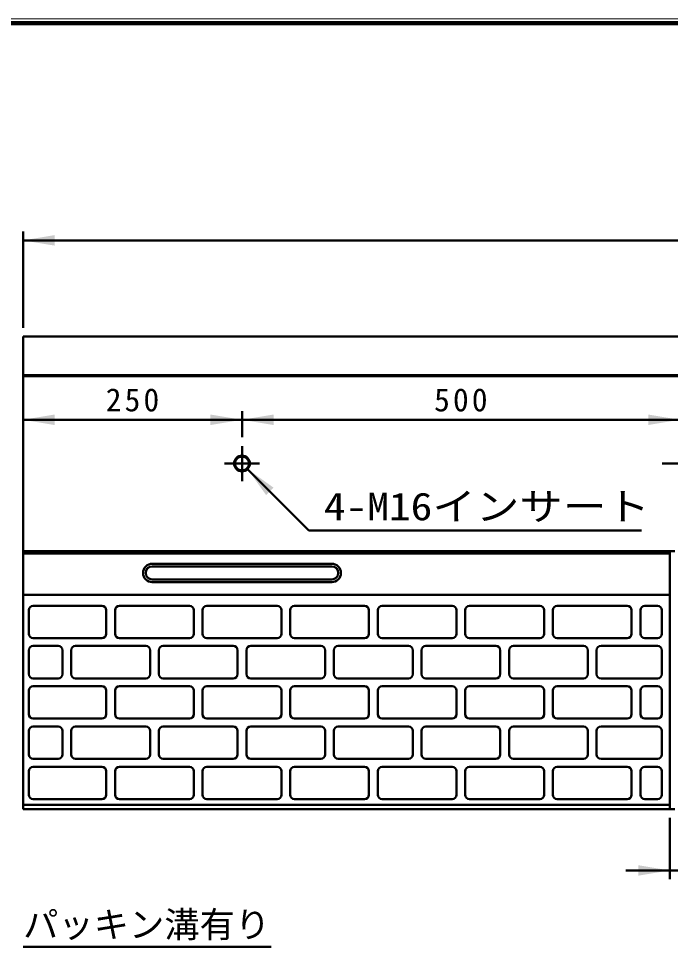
# Model space of a CAD drawing. Units: millimetres, scale not verified. Extents: x 100 to 4105, y 100 to 2870.
# Drawn here: x 1915 to 2659, y 1801 to 2870 of the extents above; entities that cross this region are included whole.
import ezdxf
from ezdxf.enums import TextEntityAlignment as Align

# ---------------------------------------------------------------- set-up
doc = ezdxf.new("R2010")
doc.units = ezdxf.units.MM
doc.header["$LTSCALE"] = 5
doc.linetypes.add('USER2', pattern=[13.4, 10, -1.2, 1, -1.2])
doc.layers.add('V-nasSTD', color=7, linetype='Continuous', lineweight=35)
doc.styles.add('ＭＳ ゴシック', font='')
doc.styles.get('ＭＳ ゴシック').set_extended_font_data('MS Gothic')

msp = doc.modelspace()

# ---------------------------------------------------------------- hatches: boundary and pattern name
at = {"layer": 'V-nasSTD'}
for points in [[(1956.172, 2622.691), (1920.172, 2616.691), (1956.172, 2610.691)], [(1956.172, 2417.691), (1920.172, 2411.691), (1956.172, 2405.691)], [(2134.172, 2405.691), (2170.172, 2411.691), (2134.172, 2417.691)], [(2206.172, 2417.691), (2170.172, 2411.691), (2206.172, 2405.691)], [(2634.172, 2405.691), (2670.172, 2411.691), (2634.172, 2417.691)], [(2206.234, 2334.114), (2176.536, 2355.327), (2197.749, 2325.628)], [(2622.672, 1890.691), (2658.672, 1896.691), (2622.672, 1902.691)]]:
    msp.add_hatch(color=256, dxfattribs=at).paths.add_polyline_path(points)

# ---------------------------------------------------------------- linework, layer by layer
at = {"layer": 'V-nasSTD', "lineweight": 100}
msp.add_line((4100, 2865), (105, 2865), dxfattribs=at)
at = {"layer": 'V-nasSTD', "lineweight": 50}
for p, q in [((1920.172, 2516.691), (1920.172, 2626.691)), ((1920.172, 2616.691), (3920.172, 2616.691)), ((1920.172, 2506.691), (1920.172, 1966.691)), ((3920.172, 2506.691), (1920.172, 2506.691)), ((2920.172, 2462.691), (1920.172, 2462.691)), ((2920.172, 2461.691), (1920.172, 2461.691)), ((2170.172, 2391.691), (2170.172, 2421.691)), ((1920.172, 2411.691), (2170.172, 2411.691)), ((2170.172, 2411.691), (2670.172, 2411.691)), ((2176.536, 2355.327), (2246.539, 2285.323)), ((2246.539, 2285.323), (2626.539, 2285.323)), ((2658.672, 2261.691), (1920.172, 2261.691)), ((2658.672, 2258.691), (1920.172, 2258.691)), ((2658.672, 2261.691), (2658.672, 1966.691)), ((2658.672, 2261.691), (2664.672, 2261.691)), ((2067.672, 2247.191), (2272.672, 2247.191)), ((2067.672, 2244.191), (2272.672, 2244.191)), ((2067.672, 2229.191), (2272.672, 2229.191)), ((2067.672, 2226.191), (2272.672, 2226.191)), ((1920.172, 2211.691), (2658.672, 2211.691)), ((1926.672, 2167.191), (1926.672, 2194.191)), ((1931.672, 2199.191), (2010.172, 2199.191)), ((2015.172, 2194.191), (2015.172, 2167.191)), ((2025.172, 2167.191), (2025.172, 2194.191)), ((2030.172, 2199.191), (2110.172, 2199.191)), ((2115.172, 2194.191), (2115.172, 2167.191)), ((2125.172, 2167.191), (2125.172, 2194.191)), ((2130.172, 2199.191), (2210.172, 2199.191)), ((2215.172, 2194.191), (2215.172, 2167.191)), ((2225.172, 2167.191), (2225.172, 2194.191)), ((2230.172, 2199.191), (2310.172, 2199.191)), ((2315.172, 2194.191), (2315.172, 2167.191)), ((2325.172, 2167.191), (2325.172, 2194.191)), ((2330.172, 2199.191), (2410.172, 2199.191)), ((2415.172, 2194.191), (2415.172, 2167.191)), ((2425.172, 2167.191), (2425.172, 2194.191)), ((2430.172, 2199.191), (2510.172, 2199.191)), ((2515.172, 2194.191), (2515.172, 2167.191)), ((2525.172, 2167.191), (2525.172, 2194.191)), ((2530.172, 2199.191), (2610.172, 2199.191)), ((2615.172, 2194.191), (2615.172, 2167.191)), ((2625.172, 2167.191), (2625.172, 2194.191)), ((2630.172, 2199.191), (2644.672, 2199.191)), ((2649.672, 2194.191), (2649.672, 2167.191)), ((2010.172, 2162.191), (1931.672, 2162.191)), ((2110.172, 2162.191), (2030.172, 2162.191)), ((2210.172, 2162.191), (2130.172, 2162.191)), ((2310.172, 2162.191), (2230.172, 2162.191)), ((2410.172, 2162.191), (2330.172, 2162.191)), ((2510.172, 2162.191), (2430.172, 2162.191)), ((2610.172, 2162.191), (2530.172, 2162.191)), ((2644.672, 2162.191), (2630.172, 2162.191)), ((1960.172, 2153.191), (1931.672, 2153.191)), ((2060.172, 2153.191), (1980.172, 2153.191)), ((2160.172, 2153.191), (2080.172, 2153.191)), ((2260.172, 2153.191), (2180.172, 2153.191)), ((2360.172, 2153.191), (2280.172, 2153.191)), ((2460.172, 2153.191), (2380.172, 2153.191)), ((2560.172, 2153.191), (2480.172, 2153.191)), ((2644.672, 2153.191), (2580.172, 2153.191)), ((1926.672, 2148.191), (1926.672, 2121.191)), ((1965.172, 2121.191), (1965.172, 2148.191)), ((1975.172, 2148.191), (1975.172, 2121.191)), ((2065.172, 2121.191), (2065.172, 2148.191)), ((2075.172, 2148.191), (2075.172, 2121.191)), ((2165.172, 2121.191), (2165.172, 2148.191)), ((2175.172, 2148.191), (2175.172, 2121.191)), ((2265.172, 2121.191), (2265.172, 2148.191)), ((2275.172, 2148.191), (2275.172, 2121.191)), ((2365.172, 2121.191), (2365.172, 2148.191)), ((2375.172, 2148.191), (2375.172, 2121.191)), ((2465.172, 2121.191), (2465.172, 2148.191)), ((2475.172, 2148.191), (2475.172, 2121.191)), ((2565.172, 2121.191), (2565.172, 2148.191)), ((2575.172, 2148.191), (2575.172, 2121.191)), ((2649.672, 2121.191), (2649.672, 2148.191)), ((1931.672, 2116.191), (1960.172, 2116.191)), ((2010.172, 2107.191), (1931.672, 2107.191)), ((1980.172, 2116.191), (2060.172, 2116.191)), ((2110.172, 2107.191), (2030.172, 2107.191)), ((2080.172, 2116.191), (2160.172, 2116.191)), ((2210.172, 2107.191), (2130.172, 2107.191)), ((2180.172, 2116.191), (2260.172, 2116.191)), ((2310.172, 2107.191), (2230.172, 2107.191)), ((2280.172, 2116.191), (2360.172, 2116.191)), ((2410.172, 2107.191), (2330.172, 2107.191)), ((2380.172, 2116.191), (2460.172, 2116.191)), ((2510.172, 2107.191), (2430.172, 2107.191)), ((2480.172, 2116.191), (2560.172, 2116.191)), ((2610.172, 2107.191), (2530.172, 2107.191)), ((2580.172, 2116.191), (2644.672, 2116.191)), ((2644.672, 2107.191), (2630.172, 2107.191)), ((1926.672, 2102.191), (1926.672, 2075.191)), ((2015.172, 2075.191), (2015.172, 2102.191)), ((2025.172, 2102.191), (2025.172, 2075.191)), ((2115.172, 2075.191), (2115.172, 2102.191)), ((2125.172, 2102.191), (2125.172, 2075.191)), ((2215.172, 2075.191), (2215.172, 2102.191)), ((2225.172, 2102.191), (2225.172, 2075.191)), ((2315.172, 2075.191), (2315.172, 2102.191)), ((2325.172, 2102.191), (2325.172, 2075.191)), ((2415.172, 2075.191), (2415.172, 2102.191)), ((2425.172, 2102.191), (2425.172, 2075.191)), ((2515.172, 2075.191), (2515.172, 2102.191)), ((2525.172, 2102.191), (2525.172, 2075.191)), ((2615.172, 2075.191), (2615.172, 2102.191)), ((2625.172, 2102.191), (2625.172, 2075.191)), ((2649.672, 2075.191), (2649.672, 2102.191)), ((1931.672, 2070.191), (2010.172, 2070.191)), ((2030.172, 2070.191), (2110.172, 2070.191)), ((2130.172, 2070.191), (2210.172, 2070.191)), ((2230.172, 2070.191), (2310.172, 2070.191)), ((2330.172, 2070.191), (2410.172, 2070.191)), ((2430.172, 2070.191), (2510.172, 2070.191)), ((2530.172, 2070.191), (2610.172, 2070.191)), ((2630.172, 2070.191), (2644.672, 2070.191)), ((1926.672, 2056.191), (1926.672, 2029.191)), ((1960.172, 2061.191), (1931.672, 2061.191)), ((1965.172, 2029.191), (1965.172, 2056.191)), ((1975.172, 2056.191), (1975.172, 2029.191)), ((2060.172, 2061.191), (1980.172, 2061.191)), ((2065.172, 2029.191), (2065.172, 2056.191)), ((2075.172, 2056.191), (2075.172, 2029.191)), ((2160.172, 2061.191), (2080.172, 2061.191)), ((2165.172, 2029.191), (2165.172, 2056.191)), ((2175.172, 2056.191), (2175.172, 2029.191)), ((2260.172, 2061.191), (2180.172, 2061.191)), ((2265.172, 2029.191), (2265.172, 2056.191)), ((2275.172, 2056.191), (2275.172, 2029.191)), ((2360.172, 2061.191), (2280.172, 2061.191)), ((2365.172, 2029.191), (2365.172, 2056.191)), ((2375.172, 2056.191), (2375.172, 2029.191)), ((2460.172, 2061.191), (2380.172, 2061.191)), ((2465.172, 2029.191), (2465.172, 2056.191)), ((2475.172, 2056.191), (2475.172, 2029.191)), ((2560.172, 2061.191), (2480.172, 2061.191)), ((2565.172, 2029.191), (2565.172, 2056.191)), ((2575.172, 2056.191), (2575.172, 2029.191)), ((2644.672, 2061.191), (2580.172, 2061.191)), ((2649.672, 2029.191), (2649.672, 2056.191)), ((1931.672, 2024.191), (1960.172, 2024.191)), ((1980.172, 2024.191), (2060.172, 2024.191)), ((2080.172, 2024.191), (2160.172, 2024.191)), ((2180.172, 2024.191), (2260.172, 2024.191)), ((2280.172, 2024.191), (2360.172, 2024.191)), ((2380.172, 2024.191), (2460.172, 2024.191)), ((2480.172, 2024.191), (2560.172, 2024.191)), ((2580.172, 2024.191), (2644.672, 2024.191)), ((1926.672, 2010.191), (1926.672, 1983.191)), ((2010.172, 2015.191), (1931.672, 2015.191)), ((2015.172, 1983.191), (2015.172, 2010.191)), ((2025.172, 2010.191), (2025.172, 1983.191)), ((2110.172, 2015.191), (2030.172, 2015.191)), ((2115.172, 1983.191), (2115.172, 2010.191)), ((2125.172, 2010.191), (2125.172, 1983.191)), ((2210.172, 2015.191), (2130.172, 2015.191)), ((2215.172, 1983.191), (2215.172, 2010.191)), ((2225.172, 2010.191), (2225.172, 1983.191)), ((2310.172, 2015.191), (2230.172, 2015.191)), ((2315.172, 1983.191), (2315.172, 2010.191)), ((2325.172, 2010.191), (2325.172, 1983.191)), ((2410.172, 2015.191), (2330.172, 2015.191)), ((2415.172, 1983.191), (2415.172, 2010.191)), ((2425.172, 2010.191), (2425.172, 1983.191)), ((2510.172, 2015.191), (2430.172, 2015.191)), ((2515.172, 1983.191), (2515.172, 2010.191)), ((2525.172, 2010.191), (2525.172, 1983.191)), ((2610.172, 2015.191), (2530.172, 2015.191)), ((2615.172, 1983.191), (2615.172, 2010.191)), ((2625.172, 2010.191), (2625.172, 1983.191)), ((2644.672, 2015.191), (2630.172, 2015.191)), ((2649.672, 1983.191), (2649.672, 2010.191)), ((1931.672, 1978.191), (2010.172, 1978.191)), ((2030.172, 1978.191), (2110.172, 1978.191)), ((2130.172, 1978.191), (2210.172, 1978.191)), ((2230.172, 1978.191), (2310.172, 1978.191)), ((2330.172, 1978.191), (2410.172, 1978.191)), ((2430.172, 1978.191), (2510.172, 1978.191)), ((2530.172, 1978.191), (2610.172, 1978.191)), ((2630.172, 1978.191), (2644.672, 1978.191)), ((1920.172, 1971.691), (2658.672, 1971.691)), ((1920.172, 1966.691), (2658.672, 1966.691)), ((2658.672, 1966.691), (2664.672, 1966.691)), ((2658.672, 1966.691), (2664.672, 1966.691)), ((2658.672, 1886.691), (2658.672, 1956.691)), ((2608.672, 1896.691), (2658.672, 1896.691)), ((2658.672, 1896.691), (2729.172, 1896.691)), ((1920.172, 1809.364), (2203.38, 1809.364))]:
    msp.add_line(p, q, dxfattribs=at)
at = {"layer": 'V-nasSTD', "linetype": 'USER2', "lineweight": 50}
for p, q in [((2170.172, 2381.691), (2170.172, 2341.691)), ((2150.172, 2361.691), (2190.172, 2361.691)), ((2650.172, 2361.691), (2690.172, 2361.691))]:
    msp.add_line(p, q, dxfattribs=at)
at = {"layer": 'V-nasSTD', "lineweight": 13}
msp.add_lwpolyline([(100, 100), (100, 2870), (4105, 2870), (4105, 100)], close=True, dxfattribs=at)
at = {"layer": 'V-nasSTD', "lineweight": 50}
for radius in [9, 8]:
    msp.add_circle((2170.172, 2361.691), radius, dxfattribs=at)
for centre, radius, start, end in [((2067.672, 2236.691), 10.5, 90, 270), ((2272.672, 2236.691), 10.5, 270, 90), ((2067.672, 2236.691), 7.5, 90, 270), ((2272.672, 2236.691), 7.5, 270, 90), ((1931.672, 2194.191), 5, 90, 180), ((2010.172, 2194.191), 5, 0, 90), ((2030.172, 2194.191), 5, 90, 180), ((2110.172, 2194.191), 5, 0, 90), ((2130.172, 2194.191), 5, 90, 180), ((2210.172, 2194.191), 5, 0, 90), ((2230.172, 2194.191), 5, 90, 180), ((2310.172, 2194.191), 5, 0, 90), ((2330.172, 2194.191), 5, 90, 180), ((2410.172, 2194.191), 5, 0, 90), ((2430.172, 2194.191), 5, 90, 180), ((2510.172, 2194.191), 5, 0, 90), ((2530.172, 2194.191), 5, 90, 180), ((2610.172, 2194.191), 5, 0, 90), ((2630.172, 2194.191), 5, 90, 180), ((2644.672, 2194.191), 5, 0, 90), ((1931.672, 2167.191), 5, 180, 270), ((2010.172, 2167.191), 5, 270, 0), ((2030.172, 2167.191), 5, 180, 270), ((2110.172, 2167.191), 5, 270, 0), ((2130.172, 2167.191), 5, 180, 270), ((2210.172, 2167.191), 5, 270, 0), ((2230.172, 2167.191), 5, 180, 270), ((2310.172, 2167.191), 5, 270, 0), ((2330.172, 2167.191), 5, 180, 270), ((2410.172, 2167.191), 5, 270, 0), ((2430.172, 2167.191), 5, 180, 270), ((2510.172, 2167.191), 5, 270, 0), ((2530.172, 2167.191), 5, 180, 270), ((2610.172, 2167.191), 5, 270, 0), ((2630.172, 2167.191), 5, 180, 270), ((2644.672, 2167.191), 5, 270, 0), ((1931.672, 2148.191), 5, 90, 180), ((1960.172, 2148.191), 5, 0, 90), ((1980.172, 2148.191), 5, 90, 180), ((2060.172, 2148.191), 5, 0, 90), ((2080.172, 2148.191), 5, 90, 180), ((2160.172, 2148.191), 5, 0, 90), ((2180.172, 2148.191), 5, 90, 180), ((2260.172, 2148.191), 5, 0, 90), ((2280.172, 2148.191), 5, 90, 180), ((2360.172, 2148.191), 5, 0, 90), ((2380.172, 2148.191), 5, 90, 180), ((2460.172, 2148.191), 5, 0, 90), ((2480.172, 2148.191), 5, 90, 180), ((2560.172, 2148.191), 5, 0, 90), ((2580.172, 2148.191), 5, 90, 180), ((2644.672, 2148.191), 5, 0, 90), ((1931.672, 2121.191), 5, 180, 270), ((1960.172, 2121.191), 5, 270, 0), ((1980.172, 2121.191), 5, 180, 270), ((2060.172, 2121.191), 5, 270, 0), ((2080.172, 2121.191), 5, 180, 270), ((2160.172, 2121.191), 5, 270, 0), ((2180.172, 2121.191), 5, 180, 270), ((2260.172, 2121.191), 5, 270, 0), ((2280.172, 2121.191), 5, 180, 270), ((2360.172, 2121.191), 5, 270, 0), ((2380.172, 2121.191), 5, 180, 270), ((2460.172, 2121.191), 5, 270, 0), ((2480.172, 2121.191), 5, 180, 270), ((2560.172, 2121.191), 5, 270, 0), ((2580.172, 2121.191), 5, 180, 270), ((2644.672, 2121.191), 5, 270, 0), ((1931.672, 2102.191), 5, 90, 180), ((2010.172, 2102.191), 5, 0, 90), ((2030.172, 2102.191), 5, 90, 180), ((2110.172, 2102.191), 5, 0, 90), ((2130.172, 2102.191), 5, 90, 180), ((2210.172, 2102.191), 5, 0, 90), ((2230.172, 2102.191), 5, 90, 180), ((2310.172, 2102.191), 5, 0, 90), ((2330.172, 2102.191), 5, 90, 180), ((2410.172, 2102.191), 5, 0, 90), ((2430.172, 2102.191), 5, 90, 180), ((2510.172, 2102.191), 5, 0, 90), ((2530.172, 2102.191), 5, 90, 180), ((2610.172, 2102.191), 5, 0, 90), ((2630.172, 2102.191), 5, 90, 180), ((2644.672, 2102.191), 5, 0, 90), ((1931.672, 2075.191), 5, 180, 270), ((2010.172, 2075.191), 5, 270, 0), ((2030.172, 2075.191), 5, 180, 270), ((2110.172, 2075.191), 5, 270, 0), ((2130.172, 2075.191), 5, 180, 270), ((2210.172, 2075.191), 5, 270, 0), ((2230.172, 2075.191), 5, 180, 270), ((2310.172, 2075.191), 5, 270, 0), ((2330.172, 2075.191), 5, 180, 270), ((2410.172, 2075.191), 5, 270, 0), ((2430.172, 2075.191), 5, 180, 270), ((2510.172, 2075.191), 5, 270, 0), ((2530.172, 2075.191), 5, 180, 270), ((2610.172, 2075.191), 5, 270, 0), ((2630.172, 2075.191), 5, 180, 270), ((2644.672, 2075.191), 5, 270, 0), ((1931.672, 2056.191), 5, 90, 180), ((1960.172, 2056.191), 5, 0, 90), ((1980.172, 2056.191), 5, 90, 180), ((2060.172, 2056.191), 5, 0, 90), ((2080.172, 2056.191), 5, 90, 180), ((2160.172, 2056.191), 5, 0, 90), ((2180.172, 2056.191), 5, 90, 180), ((2260.172, 2056.191), 5, 0, 90), ((2280.172, 2056.191), 5, 90, 180), ((2360.172, 2056.191), 5, 0, 90), ((2380.172, 2056.191), 5, 90, 180), ((2460.172, 2056.191), 5, 0, 90), ((2480.172, 2056.191), 5, 90, 180), ((2560.172, 2056.191), 5, 0, 90), ((2580.172, 2056.191), 5, 90, 180), ((2644.672, 2056.191), 5, 0, 90), ((1931.672, 2029.191), 5, 180, 270), ((1960.172, 2029.191), 5, 270, 0), ((1980.172, 2029.191), 5, 180, 270), ((2060.172, 2029.191), 5, 270, 0), ((2080.172, 2029.191), 5, 180, 270), ((2160.172, 2029.191), 5, 270, 0), ((2180.172, 2029.191), 5, 180, 270), ((2260.172, 2029.191), 5, 270, 0), ((2280.172, 2029.191), 5, 180, 270), ((2360.172, 2029.191), 5, 270, 0), ((2380.172, 2029.191), 5, 180, 270), ((2460.172, 2029.191), 5, 270, 0), ((2480.172, 2029.191), 5, 180, 270), ((2560.172, 2029.191), 5, 270, 0), ((2580.172, 2029.191), 5, 180, 270), ((2644.672, 2029.191), 5, 270, 0), ((1931.672, 2010.191), 5, 90, 180), ((2010.172, 2010.191), 5, 0, 90), ((2030.172, 2010.191), 5, 90, 180), ((2110.172, 2010.191), 5, 0, 90), ((2130.172, 2010.191), 5, 90, 180), ((2210.172, 2010.191), 5, 0, 90), ((2230.172, 2010.191), 5, 90, 180), ((2310.172, 2010.191), 5, 0, 90), ((2330.172, 2010.191), 5, 90, 180), ((2410.172, 2010.191), 5, 0, 90), ((2430.172, 2010.191), 5, 90, 180), ((2510.172, 2010.191), 5, 0, 90), ((2530.172, 2010.191), 5, 90, 180), ((2610.172, 2010.191), 5, 0, 90), ((2630.172, 2010.191), 5, 90, 180), ((2644.672, 2010.191), 5, 0, 90), ((1931.672, 1983.191), 5, 180, 270), ((2010.172, 1983.191), 5, 270, 0), ((2030.172, 1983.191), 5, 180, 270), ((2110.172, 1983.191), 5, 270, 0), ((2130.172, 1983.191), 5, 180, 270), ((2210.172, 1983.191), 5, 270, 0), ((2230.172, 1983.191), 5, 180, 270), ((2310.172, 1983.191), 5, 270, 0), ((2330.172, 1983.191), 5, 180, 270), ((2410.172, 1983.191), 5, 270, 0), ((2430.172, 1983.191), 5, 180, 270), ((2510.172, 1983.191), 5, 270, 0), ((2530.172, 1983.191), 5, 180, 270), ((2610.172, 1983.191), 5, 270, 0), ((2630.172, 1983.191), 5, 180, 270), ((2644.672, 1983.191), 5, 270, 0)]:
    msp.add_arc(centre, radius, start, end, dxfattribs=at)

# ---------------------------------------------------------------- texts
at = {"layer": 'V-nasSTD', "style": 'ＭＳ ゴシック', "width": 1.15}
msp.add_text('4-M16インサート', height=31.67, dxfattribs=at).set_placement((2263.659, 2328.523), align=Align.TOP_LEFT)
at = {"layer": 'V-nasSTD', "style": 'ＭＳ ゴシック'}
msp.add_text('パッキン溝有り', height=29.56, dxfattribs=at).set_placement((1920.172, 1849.684), align=Align.TOP_LEFT)
at = {"layer": 'V-nasSTD', "char_height": 26.39, "attachment_point": 1, "style": 'ＭＳ ゴシック'}
for s, insert in [('\\T1.2;250', (2014.572, 2447.691)), ('\\T1.2;500', (2389.572, 2447.691))]:
    msp.add_mtext(s, dxfattribs=dict(at, insert=insert))

doc.saveas('drawing.dxf')
